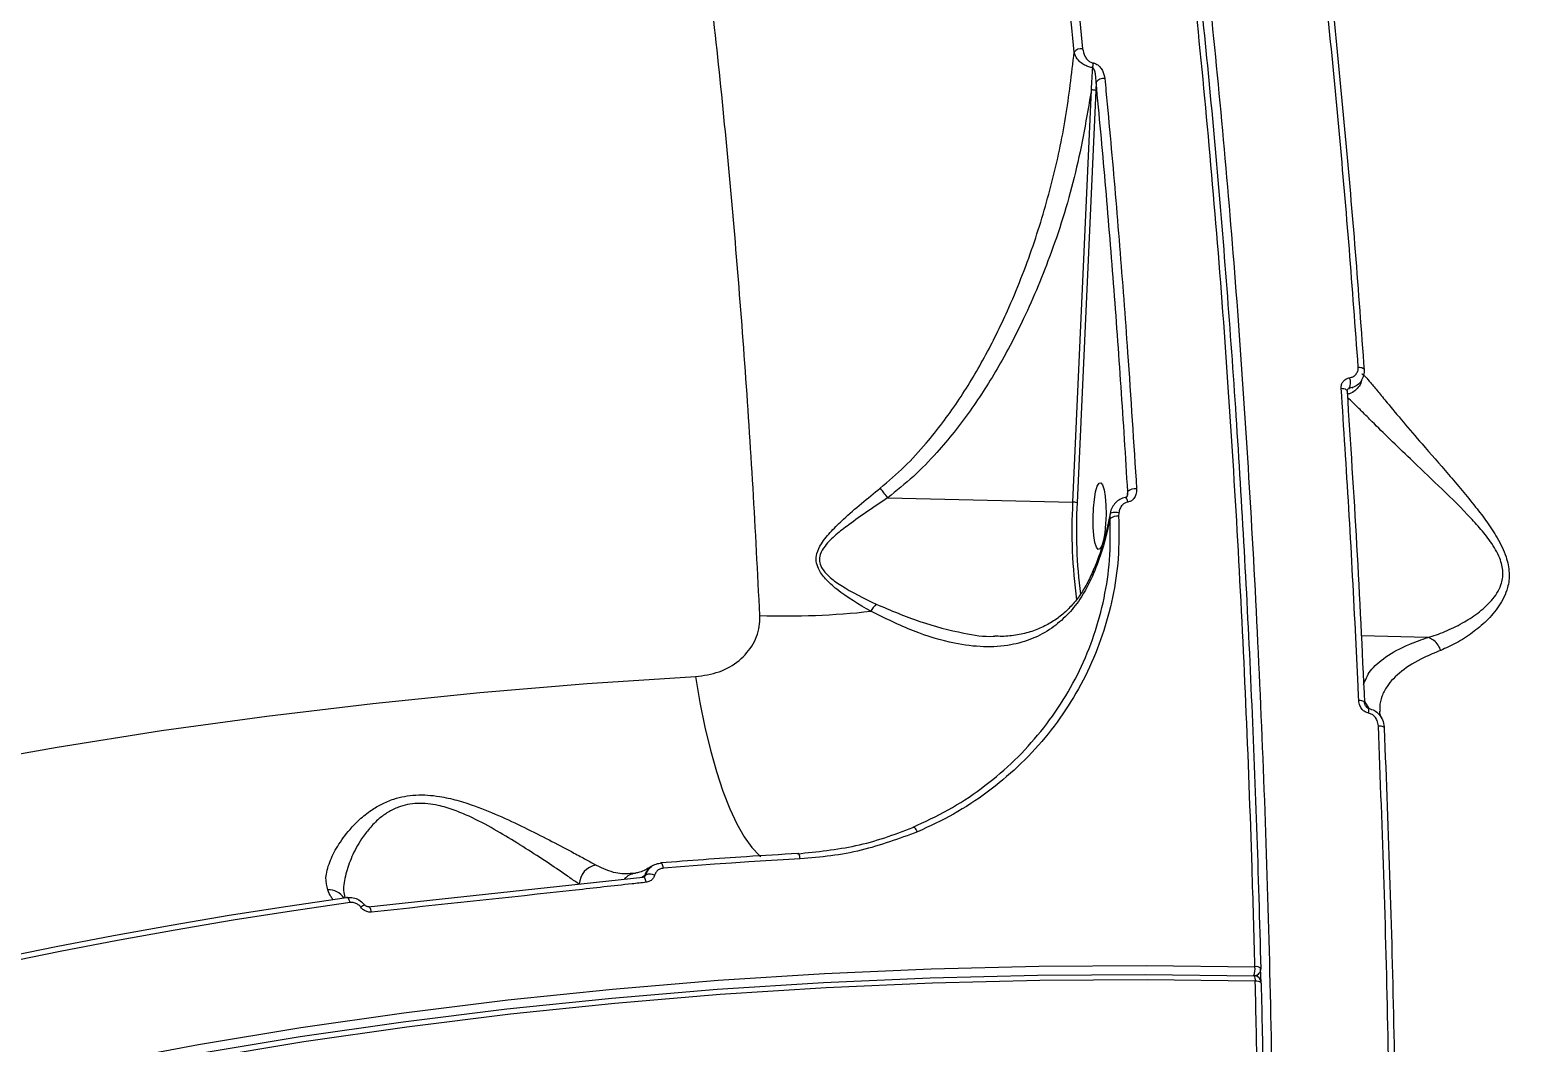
# Model space of a CAD drawing. Header units: millimetres. Extents: x -8422 to 28150, y -6982 to 5510.
# Drawn here: x 22047 to 22249, y 1606.3 to 1742.4 of the extents above; entities that cross this region are included whole.
import ezdxf

# ---------------------------------------------------------------- set-up
doc = ezdxf.new("R2010")
doc.units = ezdxf.units.MM
for name, color, linetype in [('DIKOM_ОБЪЕКТ', 7, 'Continuous'), ('DIKOM_РАЗМЕР_ЗОНА', 7, 'Continuous'), ('DIKOM_РАЗМЕР_ОБЪЕКТА', 7, 'Continuous')]:
    doc.layers.add(name, color=color, linetype=linetype)
doc.styles.add('style1', font='arial.ttf', dxfattribs={"width": 0.8})
doc.dimstyles.new('1-50', dxfattribs={"dimtxt": 300, "dimasz": 200, "dimexe": 100, "dimexo": 0, "dimgap": 100, "dimtad": 1, "dimdec": 0, "dimtxsty": 'style1', "dimcen": 0, "dimclrd": 7, "dimclre": 7, "dimadec": 1, "dimazin": 2, "dimtfac": 1, "dimtdec": 0, "dimtmove": 1, "dimatfit": 3, "dimfxl": 0, "dimlwd": 25, "dimlwe": 18, "dimarcsym": 0})

# ---------------------------------------------------------------- blocks, each defined once
blk = doc.blocks.new('*D15')
at = {"layer": 'Defpoints', "color": 0, "transparency": 16777216}
for p in [(19380.28, 3651.45), (27070.13, 3651.45), (15204.41, -3115.19)]:
    blk.add_point(p, dxfattribs=at)
at = {"layer": 'DIKOM_РАЗМЕР_ОБЪЕКТА', "color": 7, "lineweight": 18, "transparency": 16777216}
for p, q in [((19380.28, 3651.45), (27170.13, 3651.45)), ((15204.41, -3115.19), (27170.13, -3115.19))]:
    blk.add_line(p, q, dxfattribs=at)
at = {"layer": 'DIKOM_РАЗМЕР_ОБЪЕКТА', "color": 7, "lineweight": 25, "transparency": 16777216}
blk.add_line((27070.13, -2915.19), (27070.13, 3451.45), dxfattribs=at)
at = {"layer": 'DIKOM_РАЗМЕР_ОБЪЕКТА', "color": 7, "transparency": 16777216}
for points in [[(27036.8, 3451.45), (27103.47, 3451.45), (27070.13, 3651.45)], [(27036.8, -2915.19), (27103.47, -2915.19), (27070.13, -3115.19)]]:
    blk.add_solid(points, dxfattribs=at)
at = {"layer": 'DIKOM_РАЗМЕР_ОБЪЕКТА', "color": 0, "transparency": 16777216, "insert": (26816.96, -135.25), "char_height": 300, "attachment_point": 5, "rotation": 90, "style": 'style1'}
blk.add_mtext('6750', dxfattribs=at)
blk = doc.blocks.new('*D14')
at = {"layer": 'Defpoints', "color": 0, "transparency": 16777216}
for p in [(20684.73, 5148.63), (28049.7, 5148.63), (14575.76, -5055.5)]:
    blk.add_point(p, dxfattribs=at)
at = {"layer": 'DIKOM_РАЗМЕР_ЗОНА', "color": 7, "lineweight": 18, "transparency": 16777216}
for p, q in [((20684.73, 5148.63), (28149.7, 5148.63)), ((14575.76, -5055.5), (28149.7, -5055.5))]:
    blk.add_line(p, q, dxfattribs=at)
at = {"layer": 'DIKOM_РАЗМЕР_ЗОНА', "color": 7, "lineweight": 25, "transparency": 16777216}
blk.add_line((28049.7, -4855.5), (28049.7, 4948.63), dxfattribs=at)
at = {"layer": 'DIKOM_РАЗМЕР_ЗОНА', "color": 7, "transparency": 16777216}
for points in [[(28016.36, 4948.63), (28083.03, 4948.63), (28049.7, 5148.63)], [(28016.36, -4855.5), (28083.03, -4855.5), (28049.7, -5055.5)]]:
    blk.add_solid(points, dxfattribs=at)
at = {"layer": 'DIKOM_РАЗМЕР_ЗОНА', "color": 0, "transparency": 16777216, "insert": (27796.52, -63.59), "char_height": 300, "attachment_point": 5, "rotation": 90, "style": 'style1'}
blk.add_mtext('10200', dxfattribs=at)
blk = doc.blocks.new('*D13')
at = {"layer": 'Defpoints', "color": 0, "transparency": 16777216}
for p in [(10490, 1785.06), (25983.09, 460.53), (10490, -6882.5)]:
    blk.add_point(p, dxfattribs=at)
at = {"layer": 'DIKOM_РАЗМЕР_ЗОНА', "color": 7, "lineweight": 18, "transparency": 16777216}
for p, q in [((10490, 1785.06), (10490, -6982.5)), ((25983.09, 460.53), (25983.09, -6982.5))]:
    blk.add_line(p, q, dxfattribs=at)
at = {"layer": 'DIKOM_РАЗМЕР_ЗОНА', "color": 7, "lineweight": 25, "transparency": 16777216}
blk.add_line((25783.09, -6882.5), (10690, -6882.5), dxfattribs=at)
at = {"layer": 'DIKOM_РАЗМЕР_ЗОНА', "color": 7, "transparency": 16777216}
for points in [[(10690, -6849.17), (10690, -6915.83), (10490, -6882.5)], [(25783.09, -6849.17), (25783.09, -6915.83), (25983.09, -6882.5)]]:
    blk.add_solid(points, dxfattribs=at)
at = {"layer": 'DIKOM_РАЗМЕР_ЗОНА', "color": 0, "transparency": 16777216, "insert": (18236.55, -6629.33), "char_height": 300, "attachment_point": 5, "style": 'style1'}
blk.add_mtext('15500', dxfattribs=at)

msp = doc.modelspace()

# ---------------------------------------------------------------- linework, layer by layer
at = {"layer": 'DIKOM_ОБЪЕКТ', "color": 7, "linetype": 'Continuous', "lineweight": 15}
for p, q in [((22187.12, 1678.96), (22189.64, 1734.37)), ((22190.23, 1734.3), (22187.7, 1678.89)), ((22190.27, 1735.4), (22190.23, 1734.3)), ((22224.31, 1694.27), (22224.18, 1694.23)), ((22224.7, 1694.36), (22224.76, 1694.39)), ((22162.27, 1679.55), (22187.12, 1678.96)), ((22194.22, 1679.59), (22194.21, 1679.58)), ((22194.49, 1680.01), (22194.53, 1680.39)), ((22192.15, 1676.76), (22192.14, 1677.33)), ((22193.32, 1677.55), (22193.3, 1677.08)), ((22234.84, 1660.78), (22225.9, 1660.99)), ((22226.34, 1652.19), (22226.92, 1651.24)), ((22092.4, 1624.57), (22129.35, 1628.57)), ((22127.92, 1629.1), (22128.35, 1629.09)), ((22129.21, 1628.55), (22129.56, 1628.78)), ((22129.56, 1628.78), (22129.76, 1628.91)), ((22130.66, 1630.12), (22130.43, 1629.98)), ((22211.87, 1615.26), (22212.2, 1615.67)), ((22212.44, 1614.35), (22212.38, 1616.29))]:
    msp.add_line(p, q, dxfattribs=at)
at = {"layer": 'DIKOM_ОБЪЕКТ', "color": 7, "linetype": 'Continuous', "lineweight": 15, "flags": 128}
for points in [[(22225.51, 1697.13), (22225.69, 1697.12), (22225.85, 1697.09), (22226, 1697.05), (22226.12, 1696.99), (22226.22, 1696.93), (22226.28, 1696.86), (22226.31, 1696.78), (22226.3, 1696.69)], [(22223.22, 1694.28), (22223.41, 1694.26), (22223.58, 1694.23), (22223.73, 1694.19), (22223.85, 1694.13), (22223.94, 1694.07), (22224, 1693.99), (22224.02, 1693.92)], [(22224.02, 1693.92), (22224.02, 1693.91), (22224.01, 1693.83)], [(22190.2, 1680.35), (22190.42, 1681.1), (22190.66, 1681.52), (22190.91, 1681.59), (22191.14, 1681.29), (22191.34, 1680.65), (22191.49, 1679.73), (22191.58, 1678.59), (22191.6, 1677.33), (22191.55, 1676.06), (22191.43, 1674.87), (22191.25, 1673.86), (22191.04, 1673.11), (22190.79, 1672.69), (22190.55, 1672.63), (22190.31, 1672.93), (22190.11, 1673.56), (22189.96, 1674.49), (22189.87, 1675.62), (22189.86, 1676.88), (22189.91, 1678.15), (22190.03, 1679.34), (22190.2, 1680.35)], [(22194.54, 1678.98), (22194.47, 1679.22), (22194.39, 1679.41), (22194.31, 1679.54), (22194.23, 1679.58), (22194.22, 1679.59)], [(22193.32, 1677.55), (22193.12, 1677.59), (22192.91, 1677.6), (22192.72, 1677.6), (22192.54, 1677.58), (22192.39, 1677.54), (22192.27, 1677.48), (22192.18, 1677.41), (22192.14, 1677.33)], [(21943.45, 1619.51), (21956.27, 1623.68), (21969.27, 1627.61), (21982.44, 1631.29), (21995.77, 1634.74), (22009.26, 1637.94), (22022.89, 1640.9), (22036.67, 1643.6), (22050.58, 1646.06), (22064.62, 1648.27), (22078.77, 1650.23), (22093.03, 1651.93), (22107.4, 1653.38), (22121.86, 1654.58), (22136.4, 1655.52)], [(22136.4, 1655.52), (22137, 1652.05), (22137.68, 1648.75), (22138.42, 1645.64), (22139.24, 1642.76), (22140.1, 1640.13), (22141.02, 1637.77), (22141.98, 1635.72), (22142.97, 1633.97), (22143.98, 1632.56), (22145, 1631.5), (22145.2, 1631.33)], [(22225.57, 1652.36), (22225.75, 1652.35), (22225.93, 1652.32), (22226.08, 1652.29), (22226.2, 1652.24), (22226.29, 1652.19), (22226.35, 1652.13), (22226.37, 1652.07)], [(22228.21, 1648.93), (22228.39, 1648.92), (22228.55, 1648.9), (22228.7, 1648.86), (22228.82, 1648.82), (22228.91, 1648.78), (22228.98, 1648.72), (22229, 1648.66), (22228.99, 1648.6)], [(22166.26, 1634.66), (22166.17, 1634.82), (22166.08, 1634.97), (22165.99, 1635.09), (22165.9, 1635.19), (22165.81, 1635.26), (22165.73, 1635.3), (22165.66, 1635.3), (22165.61, 1635.26)], [(22131.75, 1630.49), (22131.74, 1630.49), (22131.69, 1630.46)], [(22132.09, 1629.77), (22132.05, 1629.95), (22132.01, 1630.11), (22131.96, 1630.25), (22131.91, 1630.36), (22131.85, 1630.44), (22131.8, 1630.48), (22131.75, 1630.49)], [(22150.49, 1631.03), (22148.18, 1630.89), (22145.88, 1630.76), (22143.57, 1630.61), (22141.27, 1630.46), (22138.97, 1630.3), (22136.67, 1630.13), (22134.38, 1629.95), (22132.09, 1629.77)], [(22150.49, 1631.03), (22150.46, 1631.2), (22150.43, 1631.36), (22150.38, 1631.5), (22150.34, 1631.61), (22150.29, 1631.69), (22150.24, 1631.74), (22150.2, 1631.75)], [(22129.4, 1628.6), (22129.4, 1628.6), (22129.35, 1628.57)], [(22129.77, 1627.88), (22129.74, 1628.06), (22129.69, 1628.22), (22129.64, 1628.36), (22129.58, 1628.47), (22129.52, 1628.54), (22129.46, 1628.59), (22129.4, 1628.6)], [(22027.56, 1614.27), (22035.13, 1616.01), (22042.76, 1617.67), (22050.44, 1619.24), (22058.16, 1620.72), (22065.92, 1622.13), (22073.73, 1623.45), (22081.59, 1624.68), (22089.48, 1625.83)], [(22089.97, 1625.15), (22082.09, 1624), (22074.26, 1622.77), (22066.47, 1621.46), (22058.72, 1620.06), (22051.01, 1618.57), (22043.35, 1617.01), (22035.74, 1615.35), (22028.18, 1613.62)], [(22089.97, 1625.15), (22089.92, 1625.32), (22089.87, 1625.48), (22089.81, 1625.62), (22089.74, 1625.73), (22089.67, 1625.81), (22089.61, 1625.85), (22089.54, 1625.86), (22089.48, 1625.83)], [(22092.86, 1623.88), (22092.82, 1624.06), (22092.77, 1624.22), (22092.71, 1624.36), (22092.65, 1624.47), (22092.59, 1624.55), (22092.52, 1624.59), (22092.47, 1624.6)], [(21929.61, 1563.91), (21941.35, 1569), (21953.31, 1573.86), (21965.48, 1578.46), (21977.86, 1582.81), (21990.44, 1586.92), (22003.21, 1590.76), (22016.16, 1594.35), (22029.28, 1597.68), (22042.57, 1600.75), (22056.02, 1603.55), (22069.61, 1606.09), (22083.34, 1608.36), (22097.2, 1610.35), (22111.18, 1612.08), (22125.27, 1613.54), (22139.46, 1614.72), (22153.74, 1615.64), (22168.11, 1616.27), (22182.55, 1616.63), (22197.06, 1616.72), (22211.62, 1616.53)], [(21929.63, 1562.73), (21941.36, 1567.82), (21953.31, 1572.67), (21965.47, 1577.27), (21977.84, 1581.62), (21990.41, 1585.72), (22003.17, 1589.57), (22016.12, 1593.15), (22029.23, 1596.48), (22042.51, 1599.55), (22055.95, 1602.35), (22069.53, 1604.88), (22083.25, 1607.15), (22097.1, 1609.15), (22111.07, 1610.87), (22125.15, 1612.33), (22139.33, 1613.51), (22153.61, 1614.42), (22167.97, 1615.06), (22182.4, 1615.42), (22196.9, 1615.51), (22211.45, 1615.32)], [(22211.67, 1614.59), (22197.15, 1614.78), (22182.69, 1614.69), (22168.29, 1614.33), (22153.97, 1613.69), (22139.72, 1612.78), (22125.57, 1611.6), (22111.53, 1610.15), (22097.59, 1608.43), (22083.77, 1606.43), (22070.08, 1604.17), (22056.53, 1601.64), (22043.13, 1598.85), (22029.88, 1595.79), (22016.8, 1592.47), (22003.88, 1588.89), (21991.15, 1585.06), (21978.61, 1580.97), (21966.27, 1576.63), (21954.13, 1572.04), (21942.21, 1567.2), (21930.51, 1562.12)], [(22211.45, 1615.32), (22211.49, 1615.35), (22211.5, 1615.35)], [(22212.46, 1614.33), (22212.47, 1614.38), (22212.47, 1614.38)]]:
    msp.add_lwpolyline(points, dxfattribs=at)
at = {"layer": 'DIKOM_ОБЪЕКТ', "color": 7, "linetype": 'Continuous', "lineweight": 15}
for centre, radius, start, end in [((22188.31, 1738.66), 1.27, 83.2319, 141.1478), ((22182.71, 1738.49), 7.2, 350.9075, 356.0312), ((22191.27, 1734.7), 1.21, 81.9157, 144.8027), ((22189.69, 1732.34), 2.03, 74.7831, 91.4789), ((22222.81, 1695.03), 1.67, 332.9628, 23.1298), ((22195.5, 1679.36), 1.42, 81.6994, 133.2905), ((22255.68, 1675.22), 68.67, 176.8782, 187.8506), ((22187.17, 1676.94), 2.03, 74.7828, 91.4847), ((22254.53, 1675.24), 66.92, 176.8735, 187.4236), ((22193.11, 1675.53), 1.56, 82.9826, 128.0357), ((22164.26, 1661.72), 5.01, 135.0325, 148.9005), ((22148.67, 1765.42), 101.74, 267.9672, 276.378), ((22225.13, 1650.95), 1.81, 349.3032, 9.2568), ((22123.5, 1627.53), 2.71, 99.4779, 178.3032), ((22128.54, 1626.94), 2.16, 97.0665, 139.9963), ((22129.16, 1628.89), 0.42, 319.8555, 344.9581), ((22131.57, 1628.24), 2.07, 123.2233, 165.0679), ((22130.22, 1627.3), 1.67, 65.7481, 105.8411), ((22087.15, 1624.5), 2.36, 32.6957, 94.5817), ((22092.64, 1623.16), 1.82, 112.3216, 131.4928), ((22208.83, 1616.29), 2.8, 340.0157, 4.9743), ((22211.77, 1615.47), 1.08, 52.2648, 97.7812), ((22211.47, 1614.35), 1, 1.3901, 88.7254), ((22210.52, 1614.73), 1.16, 352.8442, 32.4331), ((22211.49, 1616.25), 0.922, 279.7325, 320.965), ((22211.81, 1613.51), 1.09, 52.8142, 97.7061), ((22211.43, 1616.29), 1, 321.1002, 1.446)]:
    msp.add_arc(centre, radius, start, end, dxfattribs=at)
for points, knots in [([(22211.62, 1616.53), (22211.5, 1620.97), (22211.17, 1632.91), (22210.44, 1652.07), (22209.36, 1673.87), (22208.02, 1695.39), (22206.42, 1716.53), (22204.56, 1737.23), (22202.48, 1757.02), (22200.2, 1775.85), (22197.72, 1793.71), (22195.02, 1810.87), (22192.08, 1827.26), (22188.91, 1842.8), (22185.59, 1857.13), (22182.13, 1870.25), (22178.54, 1882.16), (22174.77, 1893.04), (22170.82, 1902.83), (22166.71, 1911.45), (22162.52, 1918.71), (22158.27, 1924.64), (22153.97, 1929.22), (22149.98, 1932.4), (22147.41, 1933.44), (22146.32, 1933.89)], [0, 0, 0, 0, 0.026121, 0.070372, 0.114656, 0.158907, 0.204443, 0.250016, 0.295552, 0.339802, 0.384087, 0.428338, 0.473874, 0.519447, 0.564982, 0.609233, 0.653518, 0.697768, 0.743304, 0.788877, 0.834413, 0.878664, 0.922949, 0.967199, 1, 1, 1, 1]), ([(22145.06, 1663.74), (22144.77, 1669.48), (22144.18, 1680.97), (22143.07, 1697.7), (22141.8, 1714.01), (22140.34, 1730.05), (22138.69, 1745.77), (22136.83, 1761.09), (22134.81, 1775.77), (22132.56, 1790.17), (22130.07, 1804.18), (22127.33, 1817.68), (22124.4, 1830.37), (22121.27, 1842.16), (22117.95, 1853), (22114.53, 1862.62), (22111.01, 1871.04), (22107.41, 1878.27), (22103.68, 1884.44), (22099.81, 1889.49), (22095.82, 1893.37), (22091.81, 1895.95), (22088.16, 1897.31), (22085.86, 1897.3), (22084.9, 1897.3)], [0, 0, 0, 0, 0.041908, 0.083866, 0.125824, 0.167731, 0.211357, 0.25504, 0.298723, 0.342349, 0.389784, 0.437254, 0.484689, 0.533508, 0.582368, 0.631188, 0.678465, 0.725779, 0.773056, 0.821713, 0.87041, 0.919066, 0.966231, 1, 1, 1, 1]), ([(22186.54, 1855.58), (22187.58, 1851.2), (22189.72, 1842.22), (22192.74, 1827.38), (22195.66, 1811.27), (22198.4, 1794.04), (22200.95, 1775.74), (22203.12, 1757.9), (22204.95, 1740.74), (22206.48, 1724.45), (22207.86, 1707.73), (22209.1, 1690.42), (22210.19, 1672.53), (22211.11, 1654.08), (22211.87, 1635.33), (22212.23, 1622.62), (22212.41, 1616.27)], [0, 0, 0, 0, 0.074863, 0.153538, 0.232153, 0.313051, 0.394015, 0.474913, 0.539382, 0.603919, 0.668455, 0.732925, 0.799657, 0.866462, 0.933268, 1, 1, 1, 1]), ([(22188.24, 1853.98), (22188.88, 1851.24), (22190.62, 1843.86), (22193.3, 1830.98), (22196.24, 1815.15), (22199, 1798.23), (22201.58, 1780.25), (22203.96, 1761.23), (22206.08, 1741.61), (22207.96, 1721.45), (22209.59, 1700.86), (22210.99, 1679.49), (22212.16, 1657.4), (22213.08, 1634.63), (22213.74, 1611.69), (22214.13, 1588.67), (22214.27, 1565.65), (22214.16, 1542.24), (22213.79, 1518.52), (22213.15, 1494.57), (22212.27, 1471.19), (22211.17, 1448.45), (22209.87, 1426.4), (22208.33, 1404.4), (22206.56, 1382.54), (22204.55, 1360.88), (22202.32, 1339.62), (22199.87, 1318.82), (22197.2, 1298.55), (22194.31, 1278.76), (22191.19, 1259.53), (22187.85, 1240.94), (22184.37, 1223.42), (22180.76, 1206.98), (22177.04, 1191.64), (22173.14, 1177.16), (22169.08, 1163.62), (22164.85, 1151.1), (22160.83, 1140.48), (22158.19, 1134.48), (22157.02, 1131.82)], [0, 0, 0, 0, 0.015651, 0.042167, 0.068704, 0.09522, 0.122506, 0.149814, 0.177101, 0.203616, 0.230153, 0.256669, 0.283955, 0.311263, 0.33855, 0.365066, 0.391602, 0.418118, 0.445404, 0.472713, 0.499999, 0.52556, 0.55114, 0.576701, 0.602949, 0.629218, 0.655467, 0.681983, 0.708519, 0.735035, 0.762321, 0.78963, 0.816916, 0.843432, 0.869969, 0.896485, 0.923771, 0.951079, 0.978366, 1, 1, 1, 1]), ([(22774.92, 1700.64), (22772.26, 1702.13), (22764.55, 1706.44), (22751.64, 1713.42), (22736.12, 1721.49), (22720.43, 1729.34), (22704.55, 1736.97), (22688.49, 1744.37), (22672.27, 1751.55), (22655.87, 1758.5), (22639.31, 1765.21), (22622.59, 1771.7), (22605.72, 1777.95), (22588.69, 1783.97), (22571.52, 1789.75), (22554.21, 1795.29), (22536.76, 1800.59), (22519.17, 1805.65), (22501.46, 1810.47), (22483.62, 1815.04), (22465.67, 1819.37), (22447.6, 1823.45), (22429.42, 1827.29), (22411.14, 1830.88), (22392.75, 1834.21), (22374.27, 1837.3), (22355.7, 1840.14), (22337.05, 1842.72), (22318.31, 1845.06), (22299.5, 1847.14), (22280.62, 1848.96), (22261.67, 1850.54), (22242.66, 1851.86), (22223.59, 1852.92), (22205.41, 1853.7), (22193.58, 1854.03), (22188.13, 1854.18)], [0, 0, 0, 0, 0.015772, 0.04573, 0.075687, 0.105645, 0.135603, 0.165562, 0.19552, 0.225478, 0.255436, 0.285395, 0.315354, 0.345312, 0.375271, 0.40523, 0.435188, 0.465147, 0.495106, 0.525065, 0.555024, 0.584983, 0.614942, 0.644901, 0.67486, 0.704819, 0.734779, 0.764738, 0.794697, 0.824656, 0.854615, 0.884574, 0.914534, 0.944493, 0.974452, 1, 1, 1, 1]), ([(22181.48, 1796.63), (22182.13, 1792.19), (22183.43, 1783.3), (22185.23, 1769.32), (22186.93, 1754.91), (22187.95, 1744.92), (22188.46, 1739.92)], [0, 0, 0, 0, 0.2491, 0.498199, 0.7491, 1, 1, 1, 1]), ([(22187.32, 1739.46), (22186.81, 1744.41), (22185.8, 1754.31), (22184.12, 1768.65), (22182.32, 1782.64), (22181.01, 1791.57), (22180.35, 1796.04)], [0, 0, 0, 0, 0.2491, 0.4982, 0.7491, 1, 1, 1, 1]), ([(22245.07, 1781.23), (22245.9, 1776.13), (22247.55, 1765.94), (22249.81, 1749.65), (22251.9, 1732.53), (22253.81, 1714.52), (22255.53, 1695.7), (22257.01, 1676.47), (22258.26, 1656.9), (22259.28, 1637.08), (22260.1, 1616.69), (22260.69, 1595.77), (22261.05, 1574.38), (22261.18, 1552.99), (22261.08, 1531.68), (22260.76, 1510.51), (22260.21, 1489.14), (22259.44, 1467.64), (22258.43, 1446.08), (22257.2, 1424.93), (22255.78, 1404.25), (22254.16, 1384.08), (22252.33, 1364.12), (22250.29, 1344.44), (22248.03, 1325.12), (22245.61, 1306.56), (22243.04, 1288.82), (22240.34, 1271.92), (22237.45, 1255.6), (22234.39, 1239.94), (22231.17, 1225.01), (22228.09, 1212.13), (22225.18, 1201.02), (22223.38, 1194.81), (22222.47, 1191.7)], [0, 0, 0, 0, 0.031179, 0.062381, 0.093559, 0.125644, 0.157755, 0.18984, 0.22102, 0.252224, 0.283405, 0.31549, 0.347601, 0.379686, 0.410889, 0.442116, 0.473319, 0.505426, 0.537559, 0.569665, 0.60092, 0.632198, 0.663452, 0.69561, 0.727794, 0.759952, 0.791284, 0.822641, 0.853973, 0.886209, 0.918471, 0.950707, 0.97533, 1, 1, 1, 1]), ([(22225.51, 1697.13), (22225.12, 1702.44), (22224.34, 1713.04), (22223, 1728.54), (22221.54, 1743.74), (22220.45, 1753.54), (22219.9, 1758.44)], [0, 0, 0, 0, 0.249097, 0.498194, 0.749097, 1, 1, 1, 1]), ([(22220.71, 1757.86), (22221.25, 1753.01), (22222.33, 1743.3), (22223.78, 1728.18), (22225.13, 1712.68), (22225.91, 1702.02), (22226.3, 1696.69)], [0, 0, 0, 0, 0.249097, 0.498194, 0.749097, 1, 1, 1, 1]), ([(22188.46, 1739.92), (22188.53, 1739.58), (22188.63, 1739.06), (22189.03, 1738.48), (22189.38, 1738.18), (22189.68, 1738.04), (22189.84, 1738), (22189.89, 1738)], [0, 0, 0, 0, 0.438547, 0.648645, 0.819206, 0.945133, 1, 1, 1, 1]), ([(22161.25, 1680.86), (22162.35, 1681.79), (22164.55, 1683.67), (22168.06, 1687.53), (22171.74, 1692.4), (22175.34, 1698.4), (22178.78, 1705.39), (22181.86, 1713.24), (22184.43, 1721.94), (22186.31, 1730.63), (22186.98, 1736.52), (22187.32, 1739.46)], [0, 0, 0, 0, 0.066133, 0.132304, 0.238337, 0.344731, 0.450977, 0.593956, 0.729224, 0.864722, 1, 1, 1, 1]), ([(22189.82, 1737.36), (22189.73, 1737.37), (22189.46, 1737.41), (22188.97, 1737.57), (22188.37, 1737.9), (22187.77, 1738.44), (22187.44, 1739), (22187.34, 1739.36), (22187.32, 1739.46)], [0, 0, 0, 0, 0.063527, 0.205917, 0.386731, 0.59383, 0.897745, 1, 1, 1, 1]), ([(22189.89, 1738), (22189.94, 1737.98), (22190.12, 1737.95), (22190.44, 1737.8), (22190.82, 1737.46), (22191.26, 1736.83), (22191.36, 1736.27), (22191.44, 1735.9)], [0, 0, 0, 0, 0.055535, 0.178422, 0.349525, 0.572876, 1, 1, 1, 1]), ([(22189.64, 1734.37), (22189.66, 1734.7), (22189.72, 1735.69), (22189.78, 1736.69), (22189.82, 1737.36)], [0, 0, 0, 0, 0.33204, 1, 1, 1, 1]), ([(22190.27, 1735.4), (22190.26, 1735.74), (22190.24, 1736.24), (22190.12, 1736.84), (22190.01, 1737.14), (22189.9, 1737.31), (22189.83, 1737.35), (22189.82, 1737.36)], [0, 0, 0, 0, 0.49389, 0.730787, 0.885438, 0.970046, 1, 1, 1, 1]), ([(22191.44, 1735.9), (22191.49, 1735.33), (22191.76, 1732.49), (22192.45, 1725.05), (22193.44, 1713.4), (22194.62, 1697.92), (22195.32, 1686.9), (22195.71, 1680.76)], [0, 0, 0, 0, 0.032157, 0.160792, 0.418283, 0.675776, 1, 1, 1, 1]), ([(22189.64, 1734.37), (22189, 1730.66), (22187.73, 1723.26), (22184.56, 1712.99), (22180.98, 1704.33), (22177.28, 1697.24), (22173.43, 1691.18), (22169.51, 1686.26), (22165.77, 1682.37), (22163.43, 1680.49), (22162.27, 1679.55)], [0, 0, 0, 0, 0.180142, 0.360267, 0.513483, 0.627814, 0.742322, 0.856427, 0.928234, 1, 1, 1, 1]), ([(22194.53, 1680.39), (22194.24, 1685.1), (22193.65, 1694.54), (22192.63, 1708.41), (22191.52, 1722.08), (22190.69, 1730.96), (22190.27, 1735.4)], [0, 0, 0, 0, 0.249315, 0.498629, 0.749315, 1, 1, 1, 1]), ([(22223.22, 1694.28), (22223.22, 1694.33), (22223.21, 1694.54), (22223.29, 1694.9), (22223.54, 1695.29), (22223.9, 1695.58), (22224.2, 1695.65), (22224.35, 1695.69)], [0, 0, 0, 0, 0.073343, 0.322533, 0.555084, 0.777407, 1, 1, 1, 1]), ([(22225.96, 1695.42), (22225.96, 1695.39), (22225.94, 1695.09), (22225.66, 1694.55), (22225.1, 1693.93), (22224.51, 1693.56), (22224.13, 1693.51), (22224.03, 1693.5)], [0, 0, 0, 0, 0.022283, 0.311892, 0.601507, 0.891051, 1, 1, 1, 1]), ([(22226.3, 1696.69), (22226.3, 1696.61), (22226.3, 1696.24), (22226.15, 1695.62), (22225.7, 1694.95), (22225.08, 1694.46), (22224.56, 1694.34), (22224.31, 1694.27)], [0, 0, 0, 0, 0.073526, 0.319848, 0.550787, 0.773456, 1, 1, 1, 1]), ([(22224.35, 1695.69), (22224.51, 1695.73), (22224.82, 1695.8), (22225.18, 1696.1), (22225.43, 1696.49), (22225.52, 1696.86), (22225.51, 1697.08), (22225.51, 1697.13)], [0, 0, 0, 0, 0.221093, 0.441873, 0.67451, 0.925121, 1, 1, 1, 1]), ([(22226.01, 1696.21), (22226.02, 1696.21), (22226.14, 1696.15), (22226.46, 1695.86), (22227.17, 1695.05), (22228.14, 1693.87), (22229.56, 1692.13), (22231.53, 1689.78), (22234.29, 1686.54), (22237.62, 1682.76), (22240.62, 1679.2), (22242.83, 1676.33), (22244.29, 1674.12), (22245.42, 1671.81), (22245.91, 1669.47), (22245.63, 1667.12), (22244.48, 1664.92), (22242.77, 1662.96), (22240.79, 1661.33), (22238.7, 1659.97), (22237.3, 1659.36), (22236.6, 1659.05)], [0, 0, 0, 0, 0.00563, 0.050812, 0.096013, 0.14387, 0.191765, 0.263313, 0.334975, 0.427089, 0.519181, 0.559018, 0.598781, 0.643817, 0.679926, 0.716069, 0.769121, 0.82372, 0.878453, 0.939227, 1, 1, 1, 1]), ([(22225.57, 1652.36), (22225.54, 1652.99), (22225.4, 1656.13), (22224.99, 1664.79), (22224.27, 1678.22), (22223.57, 1688.92), (22223.22, 1694.28)], [0, 0, 0, 0, 0.044143, 0.220722, 0.610016, 1, 1, 1, 1]), ([(22224.01, 1693.83), (22224.45, 1686.98), (22225.35, 1673.27), (22226.02, 1659.1), (22226.35, 1652.01)], [0, 0, 0, 0, 0.499272, 1, 1, 1, 1]), ([(22224.03, 1693.91), (22224.03, 1693.96), (22224.03, 1694.09), (22224.09, 1694.18), (22224.2, 1694.25), (22224.29, 1694.27), (22224.34, 1694.27), (22224.35, 1694.27)], [0, 0, 0, 0, 0.232661, 0.608283, 0.83454, 0.981669, 1, 1, 1, 1]), ([(22234.85, 1660.78), (22234.85, 1660.78), (22235.63, 1660.99), (22237.15, 1661.53), (22239.43, 1662.63), (22241.59, 1663.99), (22243.44, 1665.63), (22244.73, 1667.5), (22245.08, 1669.56), (22244.57, 1671.64), (22243.36, 1673.64), (22241.83, 1675.56), (22239.47, 1678.09), (22236.28, 1681.22), (22232.73, 1684.55), (22229.75, 1687.44), (22227.6, 1689.56), (22226.01, 1691.16), (22224.91, 1692.24), (22224.27, 1692.88), (22224.07, 1693.02), (22224.06, 1693.03)], [0, 0, 0, 0, 0.000087, 0.065248, 0.130409, 0.187826, 0.245082, 0.298041, 0.33266, 0.367178, 0.411841, 0.453108, 0.494464, 0.593135, 0.691847, 0.768913, 0.845865, 0.896679, 0.947448, 0.997178, 1, 1, 1, 1]), ([(22159.97, 1664.31), (22158.4, 1665.22), (22156.23, 1666.48), (22153.92, 1668.53), (22152.95, 1669.83), (22152.59, 1671.03), (22152.69, 1672.21), (22153.39, 1673.61), (22154.67, 1675.12), (22157.26, 1677.63), (22159.56, 1679.49), (22161.25, 1680.86)], [0, 0, 0, 0, 0.23112, 0.319683, 0.391423, 0.436715, 0.482245, 0.545694, 0.638835, 0.734214, 1, 1, 1, 1]), ([(22162.25, 1679.55), (22162.25, 1679.55), (22160.47, 1678.37), (22158.08, 1676.76), (22155.27, 1674.62), (22153.93, 1673.32), (22153.14, 1672.09), (22153, 1671.05), (22153.39, 1669.99), (22154.41, 1668.87), (22156.84, 1667.1), (22159.08, 1666.04), (22160.72, 1665.26)], [0, 0, 0, 0, 0.000317, 0.274216, 0.369141, 0.463538, 0.523544, 0.564864, 0.606181, 0.674725, 0.763015, 1, 1, 1, 1]), ([(22162.25, 1679.55), (22162.09, 1679.78), (22161.78, 1680.2), (22161.43, 1680.63), (22161.27, 1680.82), (22161.25, 1680.86)], [0, 0, 0, 0, 0.499492, 0.92057, 1, 1, 1, 1]), ([(22162.27, 1679.55), (22162.27, 1679.55), (22162.26, 1679.55), (22162.26, 1679.55), (22162.26, 1679.55), (22162.25, 1679.55)], [0, 0, 0, 0, 0.393667, 0.782162, 1, 1, 1, 1]), ([(22194.21, 1679.58), (22194.21, 1679.58), (22193.95, 1679.58), (22193.46, 1679.37), (22192.84, 1678.91), (22192.4, 1678.25), (22192.17, 1677.7), (22192.16, 1677.37), (22192.16, 1677.32)], [0, 0, 0, 0, 0.002823, 0.232141, 0.459851, 0.694619, 0.954314, 1, 1, 1, 1]), ([(22194.54, 1678.98), (22194.4, 1678.95), (22194.11, 1678.87), (22193.73, 1678.55), (22193.44, 1678.11), (22193.36, 1677.73), (22193.32, 1677.55)], [0, 0, 0, 0, 0.209727, 0.418168, 0.729885, 1, 1, 1, 1]), ([(22194.49, 1680.1), (22194.49, 1680.06), (22194.5, 1679.88), (22194.37, 1679.67), (22194.26, 1679.59), (22194.2, 1679.58), (22194.17, 1679.58), (22194.16, 1679.59)], [0, 0, 0, 0, 0.150968, 0.563805, 0.890431, 0.972639, 1, 1, 1, 1]), ([(22194.5, 1680.1), (22194.51, 1680.15), (22194.53, 1680.24), (22194.53, 1680.34), (22194.53, 1680.39)], [0, 0, 0, 0, 0.479588, 1, 1, 1, 1]), ([(22195.71, 1680.76), (22195.71, 1680.69), (22195.72, 1680.38), (22195.62, 1679.88), (22195.32, 1679.39), (22194.96, 1679.09), (22194.68, 1679.02), (22194.54, 1678.98)], [0, 0, 0, 0, 0.084368, 0.402662, 0.651848, 0.825461, 1, 1, 1, 1]), ([(22193.3, 1677.08), (22193.33, 1675.18), (22193.38, 1671.51), (22192.57, 1666.15), (22191.2, 1661.06), (22189.21, 1656.17), (22186.61, 1651.55), (22183.47, 1647.25), (22179.81, 1643.35), (22175.69, 1639.92), (22171.18, 1636.94), (22167.9, 1635.42), (22166.26, 1634.66)], [0, 0, 0, 0, 0.107083, 0.205973, 0.305184, 0.404078, 0.503338, 0.602916, 0.702179, 0.801349, 0.900833, 1, 1, 1, 1]), ([(22192.14, 1677.38), (22192.12, 1677.25), (22191.9, 1676.02), (22191.28, 1673.69), (22190.53, 1671.28), (22189.96, 1670.01), (22189.87, 1669.8)], [0, 0, 0, 0, 0.049957, 0.482074, 0.914561, 1, 1, 1, 1]), ([(22165.61, 1635.26), (22167.22, 1636.01), (22170.44, 1637.5), (22174.86, 1640.41), (22178.91, 1643.76), (22182.49, 1647.58), (22185.58, 1651.78), (22188.13, 1656.3), (22190.08, 1661.09), (22191.43, 1666.06), (22192.22, 1671.31), (22192.17, 1674.9), (22192.15, 1676.76)], [0, 0, 0, 0, 0.099278, 0.198873, 0.298151, 0.397421, 0.497006, 0.596271, 0.695086, 0.794221, 0.893032, 1, 1, 1, 1]), ([(22192.15, 1676.76), (22191.83, 1675.36), (22191.28, 1672.87), (22190.35, 1670.45), (22189.94, 1669.39)], [0, 0, 0, 0, 0.562395, 1, 1, 1, 1]), ([(22189.94, 1669.39), (22189.36, 1668.18), (22188.35, 1666.07), (22186.36, 1663.7), (22184.24, 1661.89), (22181.7, 1660.52), (22178.64, 1659.65), (22175.13, 1659.42), (22170.77, 1659.98), (22165.68, 1661.52), (22161.9, 1663.37), (22159.97, 1664.31)], [0, 0, 0, 0, 0.104511, 0.182317, 0.262397, 0.354621, 0.449524, 0.561807, 0.677234, 0.835915, 1, 1, 1, 1]), ([(22189.86, 1669.82), (22189.74, 1669.51), (22189.36, 1668.56), (22188.56, 1667.15), (22187.5, 1665.63), (22186.29, 1664.32), (22184.91, 1663.2), (22183.35, 1662.27), (22181.61, 1661.55), (22179.68, 1661.09), (22178.01, 1660.9), (22176.96, 1660.95), (22176.64, 1660.97)], [0, 0, 0, 0, 0.048647, 0.147943, 0.247918, 0.34822, 0.455323, 0.568812, 0.689347, 0.815423, 0.944564, 1, 1, 1, 1]), ([(22189.93, 1669.79), (22189.9, 1669.77), (22189.83, 1669.68), (22189.88, 1669.53), (22189.93, 1669.41), (22189.94, 1669.39)], [0, 0, 0, 0, 0.286125, 0.872568, 1, 1, 1, 1]), ([(22160.72, 1665.26), (22162.67, 1664.43), (22166.63, 1662.75), (22171.87, 1661.43), (22175.24, 1660.86), (22176.58, 1660.95), (22176.65, 1660.95)], [0, 0, 0, 0, 0.361947, 0.733216, 0.985689, 1, 1, 1, 1]), ([(22136.4, 1655.52), (22137.49, 1655.67), (22139.65, 1655.98), (22142.37, 1657.57), (22144.3, 1659.82), (22145.06, 1662.04), (22145.06, 1663.37), (22145.06, 1663.74)], [0, 0, 0, 0, 0.238524, 0.471332, 0.6968, 0.915992, 1, 1, 1, 1]), ([(22226.23, 1654.47), (22226.47, 1655.08), (22226.99, 1656.37), (22229.07, 1658.2), (22231.77, 1659.7), (22234.02, 1660.49), (22234.84, 1660.78)], [0, 0, 0, 0, 0.257995, 0.543182, 0.834481, 1, 1, 1, 1]), ([(22236.6, 1659.05), (22235.83, 1658.74), (22233.73, 1657.88), (22231.18, 1656.27), (22229.45, 1654.49), (22228.64, 1652.87), (22228.35, 1651.76), (22228.42, 1651.09), (22228.44, 1650.89)], [0, 0, 0, 0, 0.140537, 0.382954, 0.630708, 0.782449, 0.934197, 1, 1, 1, 1]), ([(22234.84, 1660.78), (22234.84, 1660.78), (22234.85, 1660.78), (22234.85, 1660.78), (22234.85, 1660.78), (22234.85, 1660.78)], [0, 0, 0, 0, 0.45334, 0.826725, 1, 1, 1, 1]), ([(22236.6, 1659.05), (22236.58, 1659.1), (22236.46, 1659.42), (22236.15, 1659.95), (22235.55, 1660.53), (22235.09, 1660.7), (22234.85, 1660.78)], [0, 0, 0, 0, 0.05449, 0.376703, 0.688353, 1, 1, 1, 1]), ([(22226.91, 1650.61), (22226.74, 1650.66), (22226.42, 1650.76), (22226, 1651.14), (22225.69, 1651.65), (22225.58, 1652.09), (22225.57, 1652.33), (22225.57, 1652.36)], [0, 0, 0, 0, 0.214819, 0.425925, 0.681721, 0.964153, 1, 1, 1, 1]), ([(22226.54, 1651.55), (22226.51, 1651.6), (22226.42, 1651.74), (22226.37, 1651.93), (22226.37, 1652.05), (22226.37, 1652.07)], [0, 0, 0, 0, 0.268105, 0.882846, 1, 1, 1, 1]), ([(22226.54, 1651.55), (22226.56, 1651.52), (22226.6, 1651.44), (22226.71, 1651.34), (22226.83, 1651.27), (22226.89, 1651.25), (22226.92, 1651.24)], [0, 0, 0, 0, 0.240011, 0.660557, 0.857942, 1, 1, 1, 1]), ([(22226.92, 1651.24), (22227.18, 1651.17), (22227.69, 1651.02), (22228.34, 1650.47), (22228.81, 1649.72), (22228.98, 1649.04), (22228.99, 1648.66), (22228.99, 1648.6)], [0, 0, 0, 0, 0.223418, 0.437695, 0.684983, 0.948844, 1, 1, 1, 1]), ([(22228.68, 1649.87), (22228.59, 1650.07), (22228.42, 1650.46), (22228.4, 1650.73), (22228.4, 1650.87)], [0, 0, 0, 0, 0.517307, 1, 1, 1, 1]), ([(22228.21, 1648.93), (22228.17, 1649.17), (22228.11, 1649.6), (22227.78, 1650.12), (22227.38, 1650.47), (22227.07, 1650.57), (22226.91, 1650.61)], [0, 0, 0, 0, 0.329205, 0.579828, 0.788647, 1, 1, 1, 1]), ([(22229.97, 1562.3), (22229.95, 1569.61), (22229.92, 1584.22), (22229.58, 1606), (22229.04, 1627.64), (22228.48, 1641.83), (22228.21, 1648.93)], [0, 0, 0, 0, 0.248595, 0.49719, 0.748595, 1, 1, 1, 1]), ([(22228.99, 1648.6), (22229.27, 1641.6), (22229.82, 1627.6), (22230.36, 1606.09), (22230.7, 1584.29), (22230.74, 1569.54), (22230.75, 1562.17)], [0, 0, 0, 0, 0.248595, 0.497191, 0.748595, 1, 1, 1, 1]), ([(22086.97, 1626.86), (22086.84, 1627.38), (22086.57, 1628.44), (22087.13, 1630.5), (22088.22, 1632.73), (22089.64, 1634.7), (22091.22, 1636.34), (22092.66, 1637.5), (22094.21, 1638.43), (22096.14, 1639.24), (22098.78, 1639.74), (22101.74, 1639.53), (22104.38, 1638.93), (22107.21, 1638.01), (22110.43, 1636.67), (22113.92, 1635.01), (22117.2, 1633.33), (22119.79, 1631.97), (22121.75, 1630.92), (22122.62, 1630.44), (22123.06, 1630.2)], [0, 0, 0, 0, 0.074112, 0.151036, 0.220598, 0.291726, 0.334335, 0.377545, 0.410057, 0.443261, 0.496252, 0.549083, 0.588534, 0.62898, 0.696114, 0.765008, 0.835434, 0.907629, 0.953438, 1, 1, 1, 1]), ([(22120.79, 1627.61), (22120.39, 1627.89), (22119.58, 1628.46), (22117.81, 1629.67), (22115.46, 1631.24), (22112.53, 1633.12), (22109.38, 1635.02), (22106.53, 1636.54), (22103.97, 1637.61), (22101.64, 1638.33), (22099, 1638.63), (22096.7, 1638.15), (22095.05, 1637.32), (22093.74, 1636.36), (22092.55, 1635.13), (22091.26, 1633.4), (22090.13, 1631.3), (22089.34, 1628.94), (22088.99, 1627.04), (22089.21, 1626.13), (22089.28, 1625.83)], [0, 0, 0, 0, 0.048819, 0.098398, 0.173691, 0.250734, 0.321458, 0.393666, 0.433572, 0.474399, 0.525807, 0.576959, 0.609113, 0.64226, 0.686176, 0.730841, 0.804687, 0.880044, 0.959538, 1, 1, 1, 1]), ([(22150.14, 1631.72), (22152.77, 1631.99), (22156.75, 1632.4), (22161.87, 1633.81), (22164.36, 1634.78), (22165.61, 1635.26)], [0, 0, 0, 0, 0.49281, 0.746401, 1, 1, 1, 1]), ([(22166.26, 1634.66), (22163.77, 1633.74), (22159.99, 1632.36), (22154.63, 1631.37), (22151.87, 1631.14), (22150.49, 1631.03)], [0, 0, 0, 0, 0.49276, 0.746385, 1, 1, 1, 1]), ([(22150.2, 1631.75), (22147.88, 1631.61), (22141.71, 1631.25), (22135.58, 1630.78), (22131.75, 1630.49)], [0, 0, 0, 0, 0.375857, 1, 1, 1, 1]), ([(22123.06, 1630.2), (22123.94, 1629.78), (22125.57, 1629), (22127.18, 1629.07), (22127.92, 1629.1)], [0, 0, 0, 0, 0.538809, 1, 1, 1, 1]), ([(22130.44, 1630), (22130.19, 1629.84), (22129.61, 1629.48), (22129, 1629.23), (22128.53, 1629.14), (22128.34, 1629.11)], [0, 0, 0, 0, 0.317707, 0.727857, 1, 1, 1, 1]), ([(22129.56, 1628.66), (22129.54, 1628.64), (22129.51, 1628.61), (22129.44, 1628.61), (22129.4, 1628.61)], [0, 0, 0, 0, 0.481878, 1, 1, 1, 1]), ([(22129.56, 1628.65), (22129.59, 1628.68), (22129.68, 1628.73), (22129.74, 1628.83), (22129.76, 1628.89), (22129.76, 1628.91)], [0, 0, 0, 0, 0.363356, 0.86133, 1, 1, 1, 1]), ([(22129.76, 1628.91), (22129.8, 1629), (22129.91, 1629.35), (22130.26, 1629.86), (22130.9, 1630.33), (22131.43, 1630.42), (22131.69, 1630.46)], [0, 0, 0, 0, 0.110603, 0.406361, 0.703501, 1, 1, 1, 1]), ([(22130.91, 1628.82), (22130.89, 1628.78), (22130.83, 1628.59), (22130.63, 1628.28), (22130.25, 1627.98), (22129.93, 1627.91), (22129.77, 1627.88)], [0, 0, 0, 0, 0.085596, 0.389326, 0.694773, 1, 1, 1, 1]), ([(22132.09, 1629.77), (22131.92, 1629.74), (22131.6, 1629.69), (22131.21, 1629.4), (22130.99, 1629.09), (22130.93, 1628.88), (22130.91, 1628.82)], [0, 0, 0, 0, 0.296902, 0.594012, 0.889497, 1, 1, 1, 1]), ([(22087.67, 1625.56), (22087.58, 1625.69), (22087.36, 1625.98), (22087.11, 1626.54), (22086.97, 1626.86)], [0, 0, 0, 0, 0.422892, 1, 1, 1, 1]), ([(22129.77, 1627.88), (22129.14, 1627.81), (22125.98, 1627.46), (22113.63, 1626.09), (22101.99, 1624.85), (22092.86, 1623.88)], [0, 0, 0, 0, 0.051221, 0.256127, 1, 1, 1, 1]), ([(22089.48, 1625.83), (22089.58, 1625.84), (22089.95, 1625.88), (22090.6, 1625.79), (22091.38, 1625.44), (22091.75, 1625.03), (22091.94, 1624.82)], [0, 0, 0, 0, 0.109207, 0.407912, 0.703056, 1, 1, 1, 1]), ([(22091.44, 1624.52), (22091.32, 1624.65), (22091.1, 1624.9), (22090.64, 1625.12), (22090.25, 1625.18), (22090.03, 1625.16), (22089.97, 1625.15)], [0, 0, 0, 0, 0.295342, 0.590344, 0.890143, 1, 1, 1, 1]), ([(22092.86, 1623.88), (22092.82, 1623.88), (22092.61, 1623.86), (22092.24, 1623.92), (22091.78, 1624.14), (22091.55, 1624.39), (22091.44, 1624.52)], [0, 0, 0, 0, 0.080934, 0.390848, 0.6951, 1, 1, 1, 1]), ([(22092.47, 1624.61), (22092.43, 1624.6), (22092.35, 1624.59), (22092.19, 1624.64), (22092.06, 1624.72), (22091.98, 1624.8), (22091.95, 1624.84), (22091.95, 1624.84)], [0, 0, 0, 0, 0.252201, 0.537646, 0.778772, 0.99549, 1, 1, 1, 1]), ([(22126.75, 1096.56), (22127.35, 1096.73), (22129.48, 1097.32), (22133.14, 1099.75), (22137.72, 1103.8), (22142.28, 1109.23), (22146.81, 1115.91), (22151.28, 1123.83), (22155.67, 1132.98), (22159.99, 1143.37), (22164.22, 1154.95), (22168.35, 1167.68), (22172.37, 1181.49), (22176.24, 1196.33), (22179.97, 1212.16), (22183.54, 1228.97), (22186.95, 1246.71), (22190.19, 1265.32), (22193.24, 1284.71), (22196.09, 1304.8), (22198.72, 1325.52), (22201.14, 1346.85), (22203.34, 1368.75), (22205.32, 1391.15), (22207.06, 1413.93), (22208.56, 1437), (22209.76, 1459.19), (22210.68, 1480.46), (22211.37, 1500.76), (22211.87, 1521.13), (22212.18, 1541.49), (22212.3, 1561.66), (22212.23, 1581.58), (22212.01, 1599.19), (22211.77, 1610.13), (22211.67, 1614.59)], [0, 0, 0, 0, 0.012832, 0.045026, 0.077322, 0.109669, 0.142017, 0.174313, 0.206507, 0.238701, 0.270997, 0.303344, 0.335691, 0.367987, 0.400181, 0.432375, 0.464671, 0.497018, 0.529365, 0.561661, 0.593855, 0.62605, 0.658345, 0.690693, 0.72304, 0.755336, 0.78753, 0.815215, 0.843047, 0.870912, 0.898777, 0.926609, 0.953915, 0.981222, 1, 1, 1, 1]), ([(22212.46, 1614.33), (22212.55, 1609.88), (22212.82, 1597.81), (22213.05, 1577.85), (22213.07, 1554.47), (22212.83, 1530.92), (22212.34, 1507.32), (22211.6, 1483.79), (22210.61, 1460.38), (22209.36, 1437.16), (22207.86, 1414.15), (22206.12, 1391.42), (22204.15, 1369.08), (22201.96, 1347.23), (22199.54, 1325.95), (22196.91, 1305.28), (22194.07, 1285.24), (22191.02, 1265.89), (22187.79, 1247.32), (22184.39, 1229.63), (22180.84, 1212.84), (22177.11, 1197.15), (22174.54, 1186.96), (22173.18, 1182.3), (22173.16, 1182.22)], [0, 0, 0, 0, 0.028246, 0.076672, 0.125251, 0.173907, 0.222563, 0.271142, 0.319568, 0.367994, 0.416572, 0.465229, 0.513885, 0.562463, 0.610889, 0.659315, 0.707894, 0.75655, 0.805206, 0.853785, 0.90221, 0.950636, 0.999214, 1, 1, 1, 1])]:
    msp.add_open_spline(points, degree=3, knots=knots, dxfattribs=at)

# ---------------------------------------------------------------- dimensions: what is measured, and where the dimension line sits
at = {"layer": 'DIKOM_РАЗМЕР_ЗОНА'}
dim = msp.add_linear_dim(base=(28049.7, 5148.63), p1=(14575.76, -5055.5), p2=(20684.73, 5148.63), angle=270, text='10200', dimstyle='1-50', override={"dimscale": 1, "dimtix": 0, "dimtofl": 1, "dimtmove": 1, "dimatfit": 3}, dxfattribs=at)
dim.commit()
dim.dimension.update_dxf_attribs({"geometry": '*D14', "text_midpoint": (28049.7, -63.59), "dimtype": 160})
dim = msp.add_linear_dim(base=(10490, -6882.5), p1=(25983.09, 460.53), p2=(10490, 1785.06), angle=180, text='15500', dimstyle='1-50', dxfattribs=at)
dim.commit()
dim.dimension.update_dxf_attribs({"geometry": '*D13', "text_midpoint": (18236.55, -6882.5), "dimtype": 160})
at = {"layer": 'DIKOM_РАЗМЕР_ОБЪЕКТА'}
dim = msp.add_linear_dim(base=(27070.13, 3651.45), p1=(15204.41, -3115.19), p2=(19380.28, 3651.45), angle=270, text='6750', dimstyle='1-50', override={"dimscale": 1, "dimtix": 0, "dimtofl": 1, "dimtmove": 1, "dimatfit": 3}, dxfattribs=at)
dim.commit()
dim.dimension.update_dxf_attribs({"geometry": '*D15', "text_midpoint": (27070.13, -135.25), "dimtype": 160})

doc.saveas('drawing.dxf')
